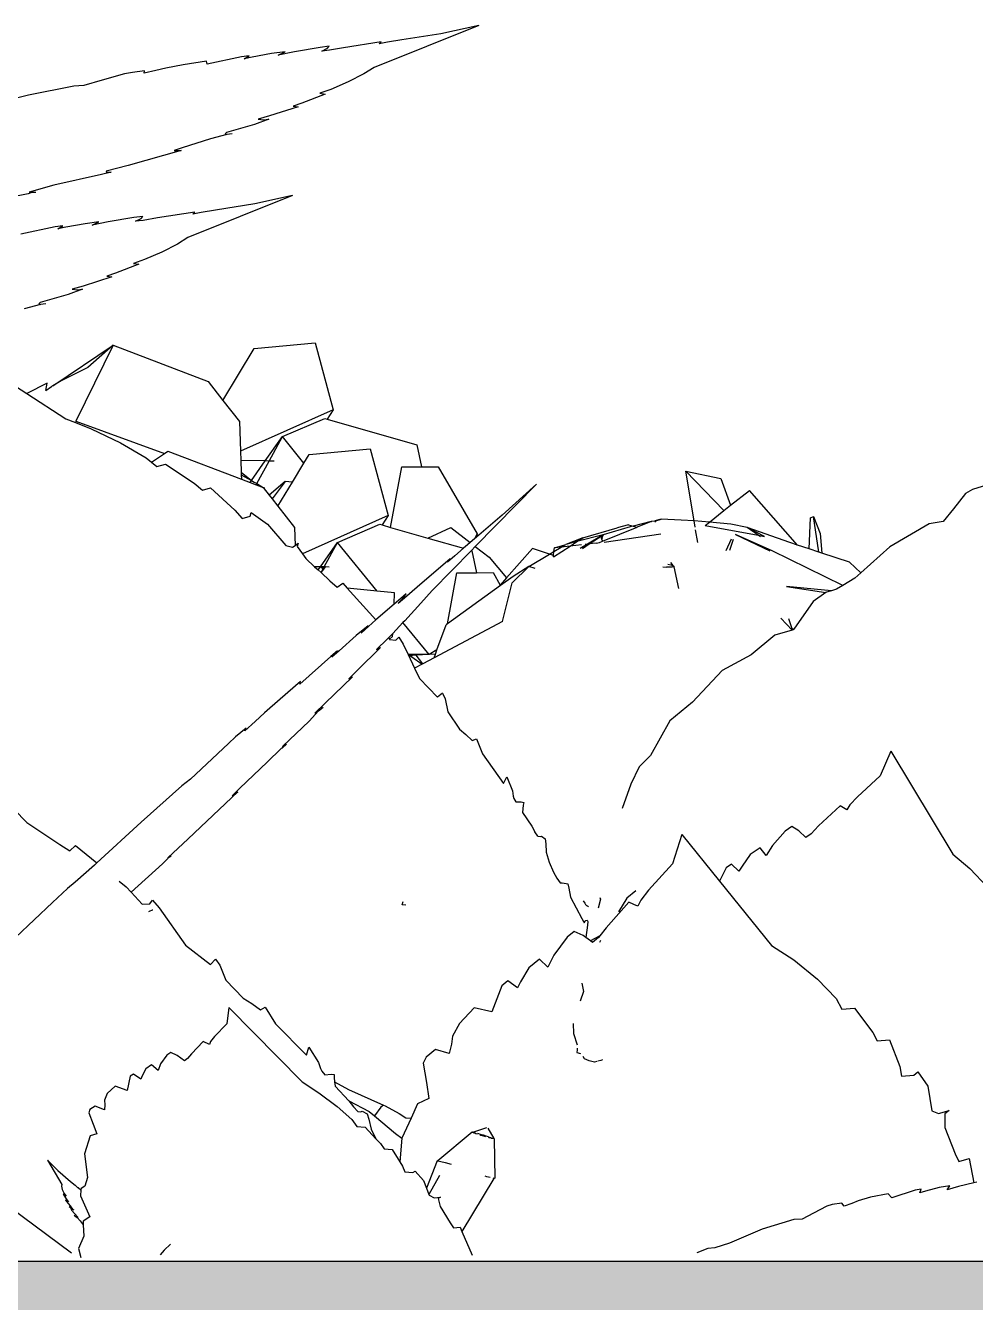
# Model space of a CAD drawing. Header units: metres. Extents: x -175 to 101, y -7 to 93.
# Drawn here: x 16.1873 to 16.247, y 1.3962 to 1.4764 of the extents above; entities that cross this region are included whole.
import ezdxf

# ---------------------------------------------------------------- set-up
doc = ezdxf.new("R2010")
doc.units = ezdxf.units.M

# ---------------------------------------------------------------- blocks, each defined once
blk = doc.blocks.new('caja1')
at = {"true_color": 0xffffff}
h = blk.add_hatch(color=7, dxfattribs=at)
h.dxf.hatch_style = 1
h.paths.add_polyline_path([(-5.701762, 1.398779), (-6.201762, 1.398779), (-6.201762, 1.348779), (-6.181762, 1.348779), (-5.721762, 1.348779), (-5.701762, 1.348779)])
h.paths.add_polyline_path([(-5.721762, 1.348779), (-6.181762, 1.348779), (-6.181762, 1.148779), (-5.721762, 1.148779)])
h.paths.add_polyline_path([(-6.12612, 1.213515), (-6.120943, 1.209542), (-6.11697, 1.204364), (-6.114472, 1.198335), (-6.11362, 1.191864), (-6.114472, 1.185394), (-6.11697, 1.179364), (-6.120943, 1.174186), (-6.12612, 1.170214), (-6.13215, 1.167716), (-6.13862, 1.166864), (-6.145091, 1.167716), (-6.15112, 1.170214), (-6.156298, 1.174186), (-6.160271, 1.179364), (-6.162768, 1.185394), (-6.16362, 1.191864), (-6.162768, 1.198335), (-6.160271, 1.204364), (-6.156298, 1.209542), (-6.15112, 1.213515), (-6.145091, 1.216012), (-6.13862, 1.216864), (-6.13215, 1.216012)], flags=16)
h.paths.add_polyline_path([(-6.127717, 1.20797), (-6.124048, 1.204631), (-6.121369, 1.200457), (-6.119861, 1.195732), (-6.119628, 1.190777), (-6.120685, 1.185931), (-6.12296, 1.181524), (-6.126299, 1.177856), (-6.130473, 1.175176), (-6.135198, 1.173669), (-6.140153, 1.173435), (-6.144999, 1.174492), (-6.149406, 1.176768), (-6.153074, 1.180106), (-6.155754, 1.18428), (-6.157261, 1.189005), (-6.157495, 1.19396), (-6.156438, 1.198806), (-6.154162, 1.203213), (-6.150824, 1.206882), (-6.14665, 1.209561), (-6.141925, 1.211069), (-6.13697, 1.211302), (-6.132124, 1.210245)], flags=0)
blk.add_line((-6.201762, 1.398779), (-5.701762, 1.398779))
blk = doc.blocks.new('plantita1')
for p, q in [((-5.827386, 1.477418), (-5.833964, 1.474781)), ((-5.827386, 1.477418), (-5.829766, 1.476898)), ((-5.829766, 1.476898), (-5.83223, 1.476514)), ((-5.839551, 1.475766), (-5.84041, 1.475657)), ((-5.838956, 1.475769), (-5.839979, 1.475567)), ((-5.839979, 1.475567), (-5.839551, 1.475766)), ((-5.837357, 1.476044), (-5.838956, 1.475769)), ((-5.836784, 1.476117), (-5.837357, 1.476044)), ((-5.837243, 1.475807), (-5.8369, 1.475994)), ((-5.836769, 1.475867), (-5.837243, 1.475807)), ((-5.8369, 1.475994), (-5.836784, 1.476117)), ((-5.835877, 1.476016), (-5.836769, 1.475867)), ((-5.833517, 1.476387), (-5.835877, 1.476016)), ((-5.833642, 1.476263), (-5.833517, 1.476387)), ((-5.833127, 1.476364), (-5.833642, 1.476263)), ((-5.83223, 1.476514), (-5.833127, 1.476364)), ((-5.845943, 1.474955), (-5.847049, 1.474742)), ((-5.844481, 1.475177), (-5.845943, 1.474955)), ((-5.844445, 1.475001), (-5.844481, 1.475177)), ((-5.842284, 1.475455), (-5.844445, 1.475001)), ((-5.841807, 1.475516), (-5.842284, 1.475455)), ((-5.842132, 1.47533), (-5.841807, 1.475516)), ((-5.841622, 1.475431), (-5.842132, 1.47533)), ((-5.84041, 1.475657), (-5.841622, 1.475431)), ((-5.849646, 1.474377), (-5.851029, 1.473987)), ((-5.849144, 1.474477), (-5.849646, 1.474377)), ((-5.848382, 1.474573), (-5.849144, 1.474477)), ((-5.847676, 1.474591), (-5.848395, 1.474428)), ((-5.848395, 1.474428), (-5.848382, 1.474573)), ((-5.847049, 1.474742), (-5.847676, 1.474591)), ((-5.834613, 1.474378), (-5.835585, 1.473879)), ((-5.833964, 1.474781), (-5.834613, 1.474378)), ((-5.852821, 1.473618), (-5.85567, 1.473045)), ((-5.852185, 1.473663), (-5.852821, 1.473618)), ((-5.851029, 1.473987), (-5.852185, 1.473663)), ((-5.836674, 1.473403), (-5.837366, 1.473164)), ((-5.835585, 1.473879), (-5.836674, 1.473403)), ((-5.85567, 1.473045), (-5.858847, 1.472262)), ((-5.8385, 1.472546), (-5.839054, 1.472359)), ((-5.837039, 1.473116), (-5.8385, 1.472546)), ((-5.837366, 1.473164), (-5.837039, 1.473116)), ((-5.840531, 1.471742), (-5.841234, 1.47154)), ((-5.838728, 1.472313), (-5.840531, 1.471742)), ((-5.839054, 1.472359), (-5.838728, 1.472313)), ((-5.841476, 1.471204), (-5.843234, 1.470708)), ((-5.840577, 1.47154), (-5.841476, 1.471204)), ((-5.841234, 1.47154), (-5.840909, 1.471497)), ((-5.840909, 1.471497), (-5.840577, 1.47154)), ((-5.844235, 1.470313), (-5.846014, 1.469746)), ((-5.843208, 1.470577), (-5.844235, 1.470313)), ((-5.843234, 1.470708), (-5.843316, 1.470617)), ((-5.843316, 1.470617), (-5.843208, 1.470577)), ((-5.842883, 1.470618), (-5.843208, 1.470577)), ((-5.846081, 1.469582), (-5.8494, 1.46863)), ((-5.846014, 1.469746), (-5.84651, 1.469579)), ((-5.84651, 1.469579), (-5.846081, 1.469582)), ((-5.8494, 1.46863), (-5.850791, 1.46828)), ((-5.851084, 1.468072), (-5.854074, 1.467405)), ((-5.850483, 1.468222), (-5.851084, 1.468072)), ((-5.850791, 1.46828), (-5.850773, 1.468209)), ((-5.850773, 1.468209), (-5.850483, 1.468222)), ((-5.855412, 1.466952), (-5.855686, 1.466848)), ((-5.854074, 1.467405), (-5.855624, 1.466949)), ((-5.855624, 1.466949), (-5.855412, 1.466952)), ((-5.855412, 1.466952), (-5.855201, 1.466956)), ((-5.855686, 1.466848), (-5.856865, 1.466629)), ((-5.839083, 1.466739), (-5.845661, 1.464102)), ((-5.841463, 1.46622), (-5.843927, 1.465836)), ((-5.839083, 1.466739), (-5.841463, 1.46622)), ((-5.849054, 1.465366), (-5.850653, 1.46509)), ((-5.848482, 1.465438), (-5.849054, 1.465366)), ((-5.84894, 1.465128), (-5.848597, 1.465315)), ((-5.848597, 1.465315), (-5.848482, 1.465438)), ((-5.847574, 1.465337), (-5.848466, 1.465188)), ((-5.845215, 1.465708), (-5.847574, 1.465337)), ((-5.84534, 1.465585), (-5.845215, 1.465708)), ((-5.844824, 1.465686), (-5.84534, 1.465585)), ((-5.843927, 1.465836), (-5.844824, 1.465686)), ((-5.853982, 1.464777), (-5.856143, 1.464322)), ((-5.853504, 1.464838), (-5.853982, 1.464777)), ((-5.853829, 1.464652), (-5.853504, 1.464838)), ((-5.853319, 1.464752), (-5.853829, 1.464652)), ((-5.852107, 1.464979), (-5.853319, 1.464752)), ((-5.851248, 1.465087), (-5.852107, 1.464979)), ((-5.850653, 1.46509), (-5.851676, 1.464889)), ((-5.851676, 1.464889), (-5.851248, 1.465087)), ((-5.848466, 1.465188), (-5.84894, 1.465128)), ((-5.84631, 1.4637), (-5.847282, 1.4632)), ((-5.845661, 1.464102), (-5.84631, 1.4637)), ((-5.847282, 1.4632), (-5.848371, 1.462725)), ((-5.848736, 1.462437), (-5.850198, 1.461867)), ((-5.848371, 1.462725), (-5.849063, 1.462486)), ((-5.849063, 1.462486), (-5.848736, 1.462437)), ((-5.850426, 1.461635), (-5.852228, 1.461064)), ((-5.850198, 1.461867), (-5.850751, 1.461681)), ((-5.850751, 1.461681), (-5.850426, 1.461635)), ((-5.853173, 1.460525), (-5.854932, 1.460029)), ((-5.852274, 1.460861), (-5.853173, 1.460525)), ((-5.852228, 1.461064), (-5.852932, 1.460862)), ((-5.852932, 1.460862), (-5.852606, 1.460819)), ((-5.852606, 1.460819), (-5.852274, 1.460861)), ((-5.854906, 1.459898), (-5.855932, 1.459634)), ((-5.854932, 1.460029), (-5.855014, 1.459938)), ((-5.855014, 1.459938), (-5.854906, 1.459898)), ((-5.85458, 1.459939), (-5.854906, 1.459898)), ((-5.861295, 1.457902), (-5.855768, 1.454321)), ((-5.854146, 1.454807), (-5.850346, 1.457345)), ((-5.850346, 1.457345), (-5.852682, 1.452572)), ((-5.850346, 1.457345), (-5.851943, 1.455943)), ((-5.850346, 1.457345), (-5.84438, 1.455076)), ((-5.841498, 1.457136), (-5.837665, 1.457494)), ((-5.837665, 1.457494), (-5.836533, 1.453304)), ((-5.843454, 1.453885), (-5.841498, 1.457136)), ((-5.851943, 1.455943), (-5.853616, 1.455107)), ((-5.8545, 1.454965), (-5.855768, 1.454321)), ((-5.854571, 1.454505), (-5.8545, 1.454965)), ((-5.853616, 1.455107), (-5.854146, 1.454807)), ((-5.84438, 1.455076), (-5.843454, 1.453885)), ((-5.855768, 1.454321), (-5.853315, 1.452733)), ((-5.854571, 1.454505), (-5.854223, 1.454764)), ((-5.854146, 1.454807), (-5.854223, 1.454764)), ((-5.843454, 1.453885), (-5.842424, 1.452559)), ((-5.836533, 1.453304), (-5.842357, 1.4507)), ((-5.836533, 1.453304), (-5.836913, 1.452717)), ((-5.853315, 1.452733), (-5.852719, 1.452495)), ((-5.852682, 1.452572), (-5.852719, 1.452495)), ((-5.852719, 1.452495), (-5.851726, 1.4521)), ((-5.852682, 1.452572), (-5.847122, 1.45056)), ((-5.842424, 1.452559), (-5.842357, 1.4507)), ((-5.839724, 1.45161), (-5.837059, 1.452759)), ((-5.837059, 1.452759), (-5.836913, 1.452717)), ((-5.836913, 1.452717), (-5.831275, 1.451101)), ((-5.851726, 1.4521), (-5.849893, 1.451218)), ((-5.849893, 1.451218), (-5.848285, 1.450285)), ((-5.840795, 1.450084), (-5.839724, 1.45161)), ((-5.84056, 1.450079), (-5.839724, 1.45161)), ((-5.838366, 1.449953), (-5.839724, 1.45161)), ((-5.831275, 1.451101), (-5.830991, 1.44972)), ((-5.848285, 1.450285), (-5.847941, 1.450009)), ((-5.847941, 1.450009), (-5.847122, 1.45056)), ((-5.847122, 1.45056), (-5.84691, 1.450702)), ((-5.84691, 1.450702), (-5.842294, 1.448947)), ((-5.842357, 1.4507), (-5.842336, 1.450113)), ((-5.840795, 1.450084), (-5.842336, 1.450113)), ((-5.842336, 1.450113), (-5.842309, 1.449371)), ((-5.841659, 1.448853), (-5.840795, 1.450084)), ((-5.841328, 1.448672), (-5.84056, 1.450079)), ((-5.84056, 1.450079), (-5.840795, 1.450084)), ((-5.840246, 1.450073), (-5.84056, 1.450079)), ((-5.838366, 1.449953), (-5.838044, 1.450487)), ((-5.838044, 1.450487), (-5.83421, 1.450845)), ((-5.83421, 1.450845), (-5.833079, 1.446655)), ((-5.847941, 1.450009), (-5.8476, 1.449735)), ((-5.8476, 1.449735), (-5.847066, 1.44989)), ((-5.847066, 1.44989), (-5.845272, 1.448683)), ((-5.842309, 1.449371), (-5.841659, 1.448853)), ((-5.842309, 1.449371), (-5.842303, 1.44921)), ((-5.839086, 1.448755), (-5.838366, 1.449953)), ((-5.832926, 1.445915), (-5.832219, 1.449714)), ((-5.832219, 1.449714), (-5.830991, 1.44972)), ((-5.830991, 1.44972), (-5.829949, 1.449724)), ((-5.829949, 1.449724), (-5.827487, 1.445514)), ((-5.814386, 1.449442), (-5.811997, 1.446972)), ((-5.814386, 1.449442), (-5.812198, 1.448975)), ((-5.81387, 1.446316), (-5.814386, 1.449442)), ((-5.845272, 1.448683), (-5.844747, 1.448245)), ((-5.842303, 1.44921), (-5.842294, 1.448947)), ((-5.842303, 1.44921), (-5.841659, 1.448853)), ((-5.842294, 1.448947), (-5.84174, 1.448737)), ((-5.84174, 1.448737), (-5.841659, 1.448853)), ((-5.84174, 1.448737), (-5.84137, 1.448596)), ((-5.841659, 1.448853), (-5.841488, 1.448758)), ((-5.841488, 1.448758), (-5.841328, 1.448672)), ((-5.84137, 1.448596), (-5.841328, 1.448672)), ((-5.84137, 1.448596), (-5.840925, 1.448427)), ((-5.841328, 1.448672), (-5.840925, 1.448427)), ((-5.839551, 1.448803), (-5.840545, 1.447938)), ((-5.839551, 1.448803), (-5.840367, 1.447708)), ((-5.84, 1.447236), (-5.839086, 1.448755)), ((-5.839086, 1.448755), (-5.839551, 1.448803)), ((-5.823771, 1.448621), (-5.827609, 1.444711)), ((-5.823771, 1.448621), (-5.825931, 1.446675)), ((-5.812198, 1.448975), (-5.81158, 1.447299)), ((-5.795506, 1.448561), (-5.796387, 1.448303)), ((-5.844747, 1.448245), (-5.84423, 1.448401)), ((-5.84423, 1.448401), (-5.842717, 1.446998)), ((-5.840925, 1.448427), (-5.840545, 1.447938)), ((-5.840925, 1.448427), (-5.840815, 1.448397)), ((-5.840545, 1.447938), (-5.840367, 1.447708)), ((-5.840367, 1.447708), (-5.84, 1.447236)), ((-5.81158, 1.447299), (-5.810393, 1.448231)), ((-5.807376, 1.4448), (-5.810393, 1.448231)), ((-5.796827, 1.44805), (-5.797588, 1.44708)), ((-5.796387, 1.448303), (-5.796827, 1.44805)), ((-5.842717, 1.446998), (-5.842238, 1.446465)), ((-5.84, 1.447236), (-5.83897, 1.44591)), ((-5.812906, 1.446246), (-5.811997, 1.446972)), ((-5.811997, 1.446972), (-5.81158, 1.447299)), ((-5.797588, 1.44708), (-5.798234, 1.446275)), ((-5.842238, 1.446465), (-5.841737, 1.446623)), ((-5.841737, 1.446623), (-5.84168, 1.44684)), ((-5.84168, 1.44684), (-5.840655, 1.446108)), ((-5.840655, 1.446108), (-5.839505, 1.44478)), ((-5.833079, 1.446655), (-5.838461, 1.444249)), ((-5.83627, 1.444961), (-5.833605, 1.44611)), ((-5.833605, 1.44611), (-5.833459, 1.446068)), ((-5.833079, 1.446655), (-5.833459, 1.446068)), ((-5.833459, 1.446068), (-5.832926, 1.445915)), ((-5.825931, 1.446675), (-5.827544, 1.445295)), ((-5.818, 1.44607), (-5.818696, 1.445882)), ((-5.818, 1.44607), (-5.817694, 1.445991)), ((-5.816576, 1.446286), (-5.817694, 1.445991)), ((-5.816576, 1.446286), (-5.81744, 1.445926)), ((-5.816576, 1.446286), (-5.816543, 1.446285)), ((-5.816516, 1.446292), (-5.816543, 1.446285)), ((-5.816338, 1.446308), (-5.816516, 1.446292)), ((-5.81594, 1.446436), (-5.816338, 1.446308)), ((-5.816338, 1.446308), (-5.81594, 1.446436)), ((-5.816338, 1.446308), (-5.816301, 1.446243)), ((-5.81594, 1.446436), (-5.816335, 1.446328)), ((-5.814688, 1.446375), (-5.81594, 1.446436)), ((-5.81387, 1.446316), (-5.814688, 1.446375)), ((-5.812906, 1.446246), (-5.81387, 1.446316)), ((-5.813805, 1.445923), (-5.81387, 1.446316)), ((-5.813183, 1.446041), (-5.812906, 1.446246)), ((-5.811565, 1.446124), (-5.812906, 1.446246)), ((-5.810546, 1.445898), (-5.811565, 1.446124)), ((-5.806653, 1.444561), (-5.806562, 1.446512)), ((-5.806562, 1.446512), (-5.80638, 1.446594)), ((-5.806035, 1.444357), (-5.80638, 1.446594)), ((-5.80638, 1.446594), (-5.805952, 1.445539)), ((-5.799108, 1.446143), (-5.801581, 1.444688)), ((-5.798234, 1.446275), (-5.799108, 1.446143)), ((-5.83897, 1.44591), (-5.838929, 1.444784)), ((-5.832926, 1.445915), (-5.830597, 1.445247)), ((-5.830597, 1.445247), (-5.829149, 1.445913)), ((-5.829149, 1.445913), (-5.827932, 1.444963)), ((-5.827487, 1.445514), (-5.827656, 1.445199)), ((-5.827544, 1.445295), (-5.827656, 1.445199)), ((-5.827487, 1.445514), (-5.827544, 1.445295)), ((-5.820861, 1.445267), (-5.821931, 1.444848)), ((-5.819581, 1.445451), (-5.821241, 1.445018)), ((-5.821241, 1.445018), (-5.820861, 1.445267)), ((-5.820861, 1.445267), (-5.818696, 1.445882)), ((-5.819581, 1.445451), (-5.820571, 1.444863)), ((-5.820456, 1.444876), (-5.819581, 1.445451)), ((-5.819581, 1.445451), (-5.819711, 1.445238)), ((-5.819614, 1.445045), (-5.81744, 1.445926)), ((-5.817882, 1.445942), (-5.819581, 1.445451)), ((-5.819519, 1.444997), (-5.815959, 1.445514)), ((-5.817694, 1.445991), (-5.817882, 1.445942)), ((-5.817694, 1.445991), (-5.81744, 1.445926)), ((-5.813646, 1.444957), (-5.81378, 1.445768)), ((-5.813183, 1.446041), (-5.809842, 1.445418)), ((-5.811264, 1.445464), (-5.809116, 1.444439)), ((-5.808967, 1.444438), (-5.811264, 1.445464)), ((-5.80787, 1.444964), (-5.810546, 1.445898)), ((-5.809443, 1.445343), (-5.810546, 1.445898)), ((-5.809842, 1.445418), (-5.810546, 1.445898)), ((-5.809702, 1.445322), (-5.809842, 1.445418)), ((-5.809842, 1.445418), (-5.809443, 1.445343)), ((-5.805952, 1.445539), (-5.805843, 1.444293)), ((-5.839505, 1.44478), (-5.839089, 1.444673)), ((-5.839089, 1.444673), (-5.838929, 1.444784)), ((-5.838929, 1.444784), (-5.83873, 1.444921)), ((-5.83873, 1.444921), (-5.838786, 1.444709)), ((-5.838786, 1.444709), (-5.838461, 1.444249)), ((-5.837323, 1.443434), (-5.83627, 1.444961)), ((-5.837105, 1.44343), (-5.83627, 1.444961)), ((-5.833771, 1.441913), (-5.83627, 1.444961)), ((-5.830597, 1.445247), (-5.82835, 1.444603)), ((-5.827855, 1.444461), (-5.83031, 1.441959)), ((-5.82835, 1.444603), (-5.828887, 1.444139)), ((-5.828095, 1.444823), (-5.82835, 1.444603)), ((-5.827932, 1.444963), (-5.828095, 1.444823)), ((-5.827656, 1.445199), (-5.827932, 1.444963)), ((-5.827609, 1.444711), (-5.827855, 1.444461)), ((-5.827855, 1.444461), (-5.82782, 1.444452)), ((-5.827609, 1.444711), (-5.826748, 1.444039)), ((-5.824025, 1.444589), (-5.825646, 1.442744)), ((-5.822952, 1.444233), (-5.824025, 1.444589)), ((-5.822705, 1.444057), (-5.821663, 1.444741)), ((-5.82267, 1.444403), (-5.822212, 1.44468)), ((-5.82267, 1.444403), (-5.822647, 1.444631)), ((-5.822647, 1.444631), (-5.821994, 1.44481)), ((-5.822212, 1.44468), (-5.822647, 1.444631)), ((-5.822212, 1.44468), (-5.821994, 1.44481)), ((-5.821663, 1.444741), (-5.822212, 1.44468)), ((-5.821994, 1.44481), (-5.821931, 1.444848)), ((-5.821241, 1.445018), (-5.821931, 1.444848)), ((-5.821663, 1.444741), (-5.821241, 1.445018)), ((-5.820937, 1.444822), (-5.821663, 1.444741)), ((-5.820571, 1.444863), (-5.821015, 1.444599)), ((-5.82088, 1.444596), (-5.820456, 1.444876)), ((-5.820571, 1.444863), (-5.820705, 1.444848)), ((-5.820456, 1.444876), (-5.820571, 1.444863)), ((-5.820024, 1.444924), (-5.820456, 1.444876)), ((-5.820024, 1.444924), (-5.819805, 1.444956)), ((-5.819805, 1.444956), (-5.819614, 1.445045)), ((-5.819711, 1.445238), (-5.819599, 1.445255)), ((-5.819711, 1.445238), (-5.819614, 1.445045)), ((-5.811856, 1.444456), (-5.811526, 1.445186)), ((-5.811427, 1.44516), (-5.811659, 1.444454)), ((-5.807376, 1.4448), (-5.80787, 1.444964)), ((-5.806653, 1.444561), (-5.807376, 1.4448)), ((-5.806035, 1.444357), (-5.806653, 1.444561)), ((-5.801581, 1.444688), (-5.803406, 1.443055)), ((-5.838461, 1.444249), (-5.838251, 1.443951)), ((-5.838251, 1.443951), (-5.837696, 1.443441)), ((-5.829191, 1.443935), (-5.831265, 1.442159)), ((-5.828887, 1.444139), (-5.82935, 1.44373)), ((-5.82935, 1.44373), (-5.829191, 1.443935)), ((-5.82782, 1.444452), (-5.827537, 1.443071)), ((-5.826748, 1.444039), (-5.825646, 1.442744)), ((-5.824245, 1.443454), (-5.822952, 1.444233)), ((-5.822952, 1.444233), (-5.82267, 1.444403)), ((-5.822696, 1.444148), (-5.822952, 1.444233)), ((-5.822705, 1.444057), (-5.822696, 1.444148)), ((-5.822696, 1.444148), (-5.82267, 1.444403)), ((-5.815358, 1.443709), (-5.815197, 1.443516)), ((-5.804531, 1.442271), (-5.808967, 1.444438)), ((-5.805843, 1.444293), (-5.806035, 1.444357)), ((-5.80412, 1.443723), (-5.805843, 1.444293)), ((-5.803406, 1.443055), (-5.80412, 1.443723)), ((-5.837323, 1.443434), (-5.837696, 1.443441)), ((-5.837696, 1.443441), (-5.837477, 1.443241)), ((-5.837477, 1.443241), (-5.837323, 1.443434)), ((-5.837477, 1.443241), (-5.837298, 1.443077)), ((-5.837323, 1.443434), (-5.837162, 1.443327)), ((-5.837105, 1.44343), (-5.837323, 1.443434)), ((-5.837298, 1.443077), (-5.837162, 1.443327)), ((-5.837298, 1.443077), (-5.837122, 1.4433)), ((-5.837298, 1.443077), (-5.836739, 1.442565)), ((-5.837162, 1.443327), (-5.837105, 1.44343)), ((-5.837162, 1.443327), (-5.837122, 1.4433)), ((-5.837122, 1.4433), (-5.837016, 1.443429)), ((-5.837016, 1.443429), (-5.837105, 1.44343)), ((-5.836791, 1.443424), (-5.837016, 1.443429)), ((-5.829361, 1.439858), (-5.828765, 1.443065)), ((-5.828765, 1.443065), (-5.827537, 1.443071)), ((-5.827537, 1.443071), (-5.826495, 1.443075)), ((-5.826495, 1.443075), (-5.82604, 1.442296)), ((-5.824245, 1.443454), (-5.825302, 1.442428)), ((-5.824245, 1.443454), (-5.825233, 1.442827)), ((-5.823858, 1.443334), (-5.824245, 1.443454)), ((-5.815832, 1.44344), (-5.815604, 1.443424)), ((-5.815395, 1.443418), (-5.815604, 1.443424)), ((-5.815512, 1.44361), (-5.815324, 1.443561)), ((-5.815241, 1.443426), (-5.815395, 1.443418)), ((-5.815324, 1.443561), (-5.815197, 1.443516)), ((-5.815154, 1.443445), (-5.815241, 1.443426)), ((-5.815197, 1.443516), (-5.815139, 1.443476)), ((-5.815139, 1.443476), (-5.815154, 1.443445)), ((-5.815154, 1.443445), (-5.814855, 1.442082)), ((-5.803406, 1.443055), (-5.803773, 1.442726)), ((-5.836739, 1.442565), (-5.836273, 1.442172)), ((-5.836273, 1.442172), (-5.835926, 1.442419)), ((-5.835926, 1.442419), (-5.835646, 1.442108)), ((-5.835646, 1.442108), (-5.833849, 1.440102)), ((-5.833771, 1.441913), (-5.835646, 1.442108)), ((-5.831265, 1.442159), (-5.832053, 1.441478)), ((-5.826019, 1.442262), (-5.829361, 1.439858)), ((-5.825646, 1.442744), (-5.82604, 1.442296)), ((-5.82604, 1.442296), (-5.826019, 1.442262)), ((-5.825233, 1.442827), (-5.826019, 1.442262)), ((-5.825895, 1.440003), (-5.825302, 1.442428)), ((-5.808069, 1.442197), (-5.80559, 1.441831)), ((-5.805248, 1.44194), (-5.808069, 1.442197)), ((-5.804531, 1.442271), (-5.804927, 1.442034)), ((-5.803773, 1.442726), (-5.804531, 1.442271)), ((-5.832682, 1.4418), (-5.833771, 1.441913)), ((-5.832714, 1.441087), (-5.832682, 1.4418)), ((-5.832441, 1.441324), (-5.832714, 1.441087)), ((-5.832462, 1.441137), (-5.832098, 1.441537)), ((-5.832053, 1.441478), (-5.832462, 1.441137)), ((-5.831947, 1.441736), (-5.832441, 1.441324)), ((-5.832098, 1.441537), (-5.831947, 1.441736)), ((-5.83031, 1.441959), (-5.831023, 1.44115)), ((-5.80559, 1.441831), (-5.806393, 1.441252)), ((-5.805568, 1.441847), (-5.80559, 1.441831)), ((-5.805248, 1.44194), (-5.805568, 1.441847)), ((-5.804927, 1.442034), (-5.805248, 1.44194)), ((-5.832714, 1.441087), (-5.833849, 1.440102)), ((-5.831023, 1.44115), (-5.832042, 1.440048)), ((-5.806393, 1.441252), (-5.807618, 1.43953)), ((-5.834338, 1.439743), (-5.83508, 1.439125)), ((-5.833849, 1.440102), (-5.834777, 1.439281)), ((-5.834777, 1.439281), (-5.834338, 1.439743)), ((-5.83215, 1.439935), (-5.832798, 1.439262)), ((-5.832042, 1.440048), (-5.83215, 1.439935)), ((-5.830516, 1.437942), (-5.83215, 1.439935)), ((-5.825895, 1.440003), (-5.830192, 1.437732)), ((-5.830015, 1.438218), (-5.829437, 1.439803)), ((-5.829361, 1.439858), (-5.829437, 1.439803)), ((-5.80843, 1.440206), (-5.807719, 1.439471)), ((-5.807954, 1.440186), (-5.807726, 1.439569)), ((-5.83508, 1.439125), (-5.836163, 1.438174)), ((-5.833143, 1.438903), (-5.833812, 1.438244)), ((-5.833061, 1.438989), (-5.833143, 1.438903)), ((-5.832798, 1.439262), (-5.833061, 1.438989)), ((-5.833061, 1.438989), (-5.833003, 1.438902)), ((-5.833003, 1.438902), (-5.832807, 1.439064)), ((-5.833003, 1.438902), (-5.832989, 1.43888)), ((-5.832989, 1.43888), (-5.832595, 1.438844)), ((-5.832807, 1.439064), (-5.832798, 1.439262)), ((-5.832595, 1.438844), (-5.832416, 1.439018)), ((-5.832416, 1.439018), (-5.83213, 1.438577)), ((-5.808804, 1.439154), (-5.810289, 1.437922)), ((-5.807719, 1.439471), (-5.808804, 1.439154)), ((-5.807726, 1.439569), (-5.807618, 1.43953)), ((-5.807726, 1.439569), (-5.807693, 1.439479)), ((-5.807693, 1.439479), (-5.807719, 1.439471)), ((-5.807645, 1.439493), (-5.807693, 1.439479)), ((-5.807618, 1.43953), (-5.807645, 1.439493)), ((-5.836271, 1.438157), (-5.836684, 1.437813)), ((-5.836163, 1.438174), (-5.83662, 1.437769)), ((-5.83662, 1.437769), (-5.836271, 1.438157)), ((-5.833572, 1.438383), (-5.835018, 1.43692)), ((-5.833812, 1.438244), (-5.833572, 1.438383)), ((-5.83213, 1.438577), (-5.831827, 1.437941)), ((-5.830015, 1.438218), (-5.830516, 1.437942)), ((-5.830109, 1.437961), (-5.830015, 1.438218)), ((-5.836684, 1.437813), (-5.838637, 1.436064)), ((-5.831827, 1.437941), (-5.83172, 1.437869)), ((-5.831565, 1.437939), (-5.831827, 1.437941)), ((-5.831827, 1.437941), (-5.831417, 1.437084)), ((-5.831574, 1.437877), (-5.83172, 1.437869)), ((-5.83172, 1.437869), (-5.831589, 1.437779)), ((-5.831589, 1.437779), (-5.831574, 1.437877)), ((-5.831589, 1.437779), (-5.83094, 1.437337)), ((-5.831574, 1.437877), (-5.831565, 1.437939)), ((-5.83133, 1.437891), (-5.831574, 1.437877)), ((-5.831368, 1.437939), (-5.831565, 1.437939)), ((-5.83094, 1.437337), (-5.831417, 1.437084)), ((-5.830516, 1.437942), (-5.831368, 1.437939)), ((-5.83133, 1.437891), (-5.831368, 1.437939)), ((-5.830516, 1.437942), (-5.83133, 1.437891)), ((-5.830909, 1.437353), (-5.83133, 1.437891)), ((-5.830909, 1.437353), (-5.83094, 1.437337)), ((-5.830192, 1.437732), (-5.830909, 1.437353)), ((-5.830109, 1.437961), (-5.830516, 1.437942)), ((-5.830192, 1.437732), (-5.830109, 1.437961)), ((-5.810289, 1.437922), (-5.812113, 1.436938)), ((-5.835311, 1.436538), (-5.837032, 1.434874)), ((-5.835018, 1.43692), (-5.835552, 1.436397)), ((-5.835552, 1.436397), (-5.835311, 1.436538)), ((-5.831417, 1.437084), (-5.831107, 1.436435)), ((-5.812113, 1.436938), (-5.813979, 1.434949)), ((-5.838582, 1.436231), (-5.839863, 1.435139)), ((-5.838637, 1.436064), (-5.838582, 1.436231)), ((-5.831107, 1.436435), (-5.829993, 1.435252)), ((-5.839863, 1.435139), (-5.840854, 1.434265)), ((-5.837032, 1.434874), (-5.837693, 1.434247)), ((-5.829672, 1.435498), (-5.829993, 1.435252)), ((-5.829672, 1.435498), (-5.829508, 1.43515)), ((-5.829508, 1.43515), (-5.829339, 1.434335)), ((-5.813979, 1.434949), (-5.815398, 1.433771)), ((-5.840854, 1.434265), (-5.84143, 1.433737)), ((-5.837451, 1.434392), (-5.838046, 1.433747)), ((-5.837693, 1.434247), (-5.837451, 1.434392)), ((-5.837451, 1.434392), (-5.837165, 1.434631)), ((-5.829339, 1.434335), (-5.828612, 1.433257)), ((-5.842006, 1.433305), (-5.842664, 1.432756)), ((-5.84143, 1.433737), (-5.842085, 1.433142)), ((-5.842085, 1.433142), (-5.842006, 1.433305)), ((-5.838046, 1.433747), (-5.839696, 1.432189)), ((-5.828612, 1.433257), (-5.828201, 1.432919)), ((-5.815398, 1.433771), (-5.81661, 1.431603)), ((-5.842664, 1.432756), (-5.843115, 1.432356)), ((-5.828201, 1.432919), (-5.827806, 1.432534)), ((-5.827806, 1.432534), (-5.827533, 1.432635)), ((-5.827533, 1.432635), (-5.827164, 1.431698)), ((-5.843115, 1.432356), (-5.845496, 1.430109)), ((-5.839805, 1.432043), (-5.840688, 1.431182)), ((-5.839737, 1.432064), (-5.839805, 1.432043)), ((-5.839456, 1.432298), (-5.839737, 1.432064)), ((-5.839696, 1.432189), (-5.839737, 1.432064)), ((-5.827164, 1.431698), (-5.825836, 1.429839)), ((-5.801526, 1.431875), (-5.802191, 1.430326)), ((-5.801526, 1.431875), (-5.797617, 1.425395)), ((-5.840688, 1.431182), (-5.842387, 1.429536)), ((-5.81732, 1.430873), (-5.817844, 1.429791)), ((-5.81661, 1.431603), (-5.81732, 1.430873)), ((-5.845496, 1.430109), (-5.846029, 1.429688)), ((-5.825836, 1.429839), (-5.825635, 1.430246)), ((-5.825635, 1.430246), (-5.825282, 1.429375)), ((-5.802191, 1.430326), (-5.803614, 1.429002)), ((-5.846029, 1.429688), (-5.848591, 1.427411)), ((-5.842518, 1.429322), (-5.845639, 1.426365)), ((-5.842387, 1.429536), (-5.842866, 1.429068)), ((-5.842866, 1.429068), (-5.842518, 1.429322)), ((-5.825282, 1.429375), (-5.825234, 1.429051)), ((-5.817844, 1.429791), (-5.818396, 1.42826)), ((-5.825234, 1.429051), (-5.825187, 1.428895)), ((-5.825187, 1.428895), (-5.825066, 1.42869)), ((-5.825066, 1.42869), (-5.82472, 1.428687)), ((-5.82472, 1.428687), (-5.824561, 1.428642)), ((-5.824602, 1.428485), (-5.824638, 1.428018)), ((-5.824561, 1.428642), (-5.824602, 1.428485)), ((-5.804709, 1.428445), (-5.806057, 1.427172)), ((-5.804284, 1.428188), (-5.804709, 1.428445)), ((-5.804085, 1.428503), (-5.804284, 1.428188)), ((-5.803614, 1.429002), (-5.804085, 1.428503)), ((-5.856555, 1.428195), (-5.855767, 1.427389)), ((-5.824638, 1.428018), (-5.824063, 1.427158)), ((-5.855767, 1.427389), (-5.8537, 1.425999)), ((-5.848591, 1.427411), (-5.851371, 1.424852)), ((-5.824063, 1.427158), (-5.823866, 1.426811)), ((-5.808153, 1.426851), (-5.808953, 1.425945)), ((-5.807742, 1.427128), (-5.808153, 1.426851)), ((-5.807306, 1.426874), (-5.807742, 1.427128)), ((-5.806865, 1.426446), (-5.807306, 1.426874)), ((-5.806057, 1.427172), (-5.806525, 1.426675)), ((-5.845639, 1.426365), (-5.846924, 1.425178)), ((-5.823691, 1.42654), (-5.823866, 1.426811)), ((-5.823691, 1.42654), (-5.823539, 1.426503)), ((-5.823539, 1.426503), (-5.823452, 1.426526)), ((-5.823452, 1.426526), (-5.823217, 1.426356)), ((-5.823217, 1.426356), (-5.823176, 1.426055)), ((-5.823176, 1.426055), (-5.823153, 1.425532)), ((-5.814652, 1.426636), (-5.815222, 1.424797)), ((-5.814652, 1.426636), (-5.812276, 1.423696)), ((-5.806525, 1.426675), (-5.806865, 1.426446)), ((-5.8537, 1.425999), (-5.853071, 1.425611)), ((-5.853071, 1.425611), (-5.852719, 1.425953)), ((-5.852719, 1.425953), (-5.851371, 1.424852)), ((-5.846924, 1.425178), (-5.846704, 1.425295)), ((-5.823153, 1.425532), (-5.822967, 1.424893)), ((-5.810341, 1.425374), (-5.810864, 1.424655)), ((-5.809726, 1.42579), (-5.810341, 1.425374)), ((-5.809342, 1.425318), (-5.809726, 1.42579)), ((-5.808953, 1.425945), (-5.809342, 1.425318)), ((-5.797617, 1.425395), (-5.796551, 1.424495)), ((-5.851517, 1.424717), (-5.852725, 1.423642)), ((-5.851371, 1.424852), (-5.851517, 1.424717)), ((-5.847258, 1.424784), (-5.849219, 1.42301)), ((-5.846943, 1.425112), (-5.847258, 1.424784)), ((-5.846924, 1.425178), (-5.846943, 1.425112)), ((-5.822967, 1.424893), (-5.822704, 1.424272)), ((-5.815222, 1.424797), (-5.816731, 1.423133)), ((-5.811859, 1.424534), (-5.812276, 1.423696)), ((-5.811517, 1.424765), (-5.811859, 1.424534)), ((-5.811057, 1.424343), (-5.811517, 1.424765)), ((-5.810864, 1.424655), (-5.811057, 1.424343)), ((-5.796551, 1.424495), (-5.795448, 1.423337)), ((-5.852725, 1.423642), (-5.853205, 1.423243)), ((-5.849976, 1.423711), (-5.84954, 1.423354)), ((-5.822704, 1.424272), (-5.822497, 1.4239)), ((-5.822497, 1.4239), (-5.822383, 1.423757)), ((-5.822383, 1.423757), (-5.822274, 1.423598)), ((-5.812276, 1.423696), (-5.809021, 1.419671)), ((-5.853205, 1.423243), (-5.854166, 1.422373)), ((-5.84954, 1.423354), (-5.849219, 1.42301)), ((-5.849219, 1.42301), (-5.848522, 1.422261)), ((-5.822274, 1.423598), (-5.82216, 1.423605)), ((-5.82216, 1.423605), (-5.821914, 1.423553)), ((-5.821914, 1.423553), (-5.821806, 1.423545)), ((-5.821806, 1.423545), (-5.82173, 1.423275)), ((-5.82173, 1.423275), (-5.821626, 1.422695)), ((-5.817525, 1.423103), (-5.818086, 1.422632)), ((-5.816731, 1.423133), (-5.817222, 1.422512)), ((-5.854166, 1.422373), (-5.856459, 1.420192)), ((-5.848522, 1.422261), (-5.848055, 1.422279)), ((-5.848055, 1.422279), (-5.847883, 1.42251)), ((-5.847883, 1.42251), (-5.847454, 1.422038)), ((-5.847454, 1.422038), (-5.845796, 1.419688)), ((-5.832209, 1.422227), (-5.832141, 1.422427)), ((-5.83197, 1.422192), (-5.832209, 1.422227)), ((-5.821626, 1.422695), (-5.820912, 1.421356)), ((-5.82083, 1.42248), (-5.820732, 1.422333)), ((-5.820732, 1.422333), (-5.820682, 1.422242)), ((-5.820637, 1.42217), (-5.820682, 1.422242)), ((-5.820637, 1.42217), (-5.820589, 1.422157)), ((-5.820589, 1.422157), (-5.82056, 1.422161)), ((-5.82056, 1.422161), (-5.820508, 1.422125)), ((-5.819758, 1.422576), (-5.819888, 1.422015)), ((-5.819782, 1.422677), (-5.819758, 1.422576)), ((-5.81796, 1.422378), (-5.819388, 1.42078)), ((-5.818086, 1.422632), (-5.818615, 1.421788)), ((-5.817666, 1.422245), (-5.81796, 1.422378)), ((-5.817413, 1.422131), (-5.817666, 1.422245)), ((-5.817222, 1.422512), (-5.817413, 1.422131)), ((-5.848105, 1.421798), (-5.848026, 1.421835)), ((-5.848026, 1.421835), (-5.847925, 1.421878)), ((-5.847925, 1.421878), (-5.847884, 1.421897)), ((-5.847884, 1.421897), (-5.847849, 1.421911)), ((-5.820912, 1.421356), (-5.82082, 1.421178)), ((-5.820713, 1.421191), (-5.820667, 1.421236)), ((-5.820667, 1.421236), (-5.820591, 1.421266)), ((-5.820591, 1.421266), (-5.820548, 1.42117)), ((-5.821399, 1.420548), (-5.82185, 1.420187)), ((-5.82084, 1.420305), (-5.821399, 1.420548)), ((-5.82082, 1.421178), (-5.820776, 1.421082)), ((-5.820776, 1.421082), (-5.820713, 1.421191)), ((-5.820575, 1.420934), (-5.820669, 1.420177)), ((-5.820548, 1.42117), (-5.820575, 1.420934)), ((-5.819388, 1.42078), (-5.819796, 1.420264)), ((-5.845796, 1.419688), (-5.844238, 1.418474)), ((-5.82185, 1.420187), (-5.822676, 1.419067)), ((-5.820669, 1.420177), (-5.82084, 1.420305)), ((-5.820382, 1.419964), (-5.820669, 1.420177)), ((-5.819796, 1.420264), (-5.820382, 1.419964)), ((-5.820249, 1.419864), (-5.820382, 1.419964)), ((-5.819876, 1.420163), (-5.820249, 1.419864)), ((-5.819796, 1.420264), (-5.819876, 1.420163)), ((-5.819757, 1.419985), (-5.819812, 1.419859)), ((-5.809021, 1.419671), (-5.807612, 1.418761)), ((-5.843917, 1.418811), (-5.844238, 1.418474)), ((-5.843917, 1.418811), (-5.84365, 1.418429)), ((-5.822676, 1.419067), (-5.823049, 1.41831)), ((-5.84365, 1.418429), (-5.843276, 1.417501)), ((-5.824254, 1.418265), (-5.824775, 1.417388)), ((-5.823578, 1.418806), (-5.824254, 1.418265)), ((-5.823049, 1.41831), (-5.823578, 1.418806)), ((-5.807612, 1.418761), (-5.806122, 1.417559)), ((-5.843276, 1.417501), (-5.842194, 1.416351)), ((-5.825573, 1.417442), (-5.825949, 1.417142)), ((-5.82496, 1.417011), (-5.825573, 1.417442)), ((-5.824775, 1.417388), (-5.82496, 1.417011)), ((-5.820912, 1.4173), (-5.820826, 1.416781)), ((-5.806122, 1.417559), (-5.804955, 1.416344)), ((-5.825949, 1.417142), (-5.826567, 1.415498)), ((-5.820826, 1.416781), (-5.821018, 1.416172)), ((-5.843079, 1.415768), (-5.843215, 1.41476)), ((-5.843079, 1.415768), (-5.838472, 1.411109)), ((-5.842194, 1.416351), (-5.841641, 1.416019)), ((-5.841641, 1.416019), (-5.841096, 1.415629)), ((-5.841096, 1.415629), (-5.840798, 1.415788)), ((-5.840798, 1.415788), (-5.840164, 1.414748)), ((-5.827678, 1.415759), (-5.828612, 1.414781)), ((-5.826567, 1.415498), (-5.827678, 1.415759)), ((-5.804955, 1.416344), (-5.804593, 1.415672)), ((-5.804593, 1.415672), (-5.803795, 1.415737)), ((-5.803795, 1.415737), (-5.80264, 1.414214)), ((-5.843215, 1.41476), (-5.843991, 1.413955)), ((-5.840164, 1.414748), (-5.838212, 1.412776)), ((-5.828612, 1.414781), (-5.82905, 1.413971)), ((-5.821457, 1.414763), (-5.821453, 1.414138)), ((-5.821453, 1.414138), (-5.82122, 1.413429)), ((-5.80264, 1.414214), (-5.802377, 1.413683)), ((-5.844701, 1.413648), (-5.845432, 1.412873)), ((-5.844309, 1.413446), (-5.844701, 1.413648)), ((-5.844233, 1.413646), (-5.844309, 1.413446)), ((-5.843991, 1.413955), (-5.844233, 1.413646)), ((-5.838212, 1.412776), (-5.838065, 1.413284)), ((-5.838065, 1.413284), (-5.837464, 1.412319)), ((-5.829111, 1.413464), (-5.829247, 1.412898)), ((-5.82905, 1.413971), (-5.829111, 1.413464)), ((-5.821215, 1.413225), (-5.821212, 1.413121)), ((-5.802377, 1.413683), (-5.8016, 1.413752)), ((-5.8016, 1.413752), (-5.800964, 1.41208)), ((-5.846974, 1.412793), (-5.847371, 1.412231)), ((-5.846724, 1.412954), (-5.846974, 1.412793)), ((-5.846325, 1.412753), (-5.846724, 1.412954)), ((-5.845879, 1.412433), (-5.846325, 1.412753)), ((-5.845673, 1.412566), (-5.845879, 1.412433)), ((-5.845432, 1.412873), (-5.845673, 1.412566)), ((-5.830699, 1.412652), (-5.830878, 1.41228)), ((-5.830099, 1.413132), (-5.830699, 1.412652)), ((-5.829247, 1.412898), (-5.830099, 1.413132)), ((-5.821212, 1.413121), (-5.821232, 1.41296)), ((-5.821232, 1.41296), (-5.821009, 1.412881)), ((-5.820746, 1.41256), (-5.820829, 1.412702)), ((-5.820459, 1.412421), (-5.820746, 1.41256)), ((-5.820126, 1.41234), (-5.820459, 1.412421)), ((-5.819736, 1.412458), (-5.819921, 1.412401)), ((-5.819628, 1.4125), (-5.819736, 1.412458)), ((-5.849065, 1.411598), (-5.849273, 1.411463)), ((-5.848606, 1.411281), (-5.849065, 1.411598)), ((-5.848305, 1.411934), (-5.848534, 1.41148)), ((-5.847931, 1.412176), (-5.848305, 1.411934)), ((-5.847518, 1.41183), (-5.847931, 1.412176)), ((-5.847371, 1.412231), (-5.847518, 1.41183)), ((-5.837464, 1.412319), (-5.837338, 1.411947)), ((-5.837338, 1.411947), (-5.837249, 1.411772)), ((-5.837249, 1.411772), (-5.837063, 1.41155)), ((-5.837063, 1.41155), (-5.836659, 1.4116)), ((-5.836659, 1.4116), (-5.836463, 1.411571)), ((-5.830878, 1.41228), (-5.830678, 1.411072)), ((-5.819982, 1.412383), (-5.820126, 1.41234)), ((-5.800964, 1.41208), (-5.800843, 1.411461)), ((-5.800082, 1.411534), (-5.799821, 1.411743)), ((-5.799821, 1.411743), (-5.799199, 1.41083)), ((-5.850231, 1.410846), (-5.850718, 1.410378)), ((-5.849466, 1.410574), (-5.850231, 1.410846)), ((-5.849273, 1.411463), (-5.849466, 1.410574)), ((-5.848534, 1.41148), (-5.848606, 1.411281)), ((-5.838472, 1.411109), (-5.837427, 1.410427)), ((-5.836463, 1.411571), (-5.836477, 1.411381)), ((-5.836477, 1.411381), (-5.836448, 1.411114)), ((-5.836448, 1.411114), (-5.835572, 1.410621)), ((-5.836448, 1.411114), (-5.836418, 1.410829)), ((-5.836418, 1.410829), (-5.835561, 1.409911)), ((-5.830678, 1.411072), (-5.830526, 1.410067)), ((-5.800843, 1.411461), (-5.800082, 1.411534)), ((-5.799199, 1.41083), (-5.798948, 1.409295)), ((-5.850718, 1.410378), (-5.8509, 1.409954)), ((-5.837427, 1.410427), (-5.836291, 1.409568)), ((-5.835572, 1.410621), (-5.833374, 1.409647)), ((-5.830526, 1.410067), (-5.831239, 1.409722)), ((-5.851813, 1.409364), (-5.851882, 1.409167)), ((-5.851481, 1.409579), (-5.851813, 1.409364)), ((-5.85089, 1.409351), (-5.851481, 1.409579)), ((-5.8509, 1.409954), (-5.850874, 1.409665)), ((-5.850874, 1.409665), (-5.85089, 1.409351)), ((-5.836291, 1.409568), (-5.835367, 1.408735)), ((-5.835561, 1.409911), (-5.835255, 1.409534)), ((-5.835561, 1.409911), (-5.834277, 1.409248)), ((-5.834993, 1.409245), (-5.835255, 1.409534)), ((-5.834993, 1.409245), (-5.834807, 1.409224)), ((-5.834807, 1.409224), (-5.834711, 1.409265)), ((-5.834711, 1.409265), (-5.834398, 1.409101)), ((-5.834277, 1.409248), (-5.833945, 1.40897)), ((-5.833547, 1.409509), (-5.833945, 1.40897)), ((-5.833374, 1.409647), (-5.833547, 1.409509)), ((-5.833374, 1.409647), (-5.833272, 1.409602)), ((-5.833272, 1.409602), (-5.832395, 1.409115)), ((-5.831239, 1.409722), (-5.831647, 1.408836)), ((-5.798948, 1.409295), (-5.798527, 1.409117)), ((-5.798527, 1.409117), (-5.797863, 1.409305)), ((-5.797863, 1.409305), (-5.79812, 1.409101)), ((-5.851882, 1.409167), (-5.851594, 1.408443)), ((-5.851594, 1.408443), (-5.851363, 1.407841)), ((-5.835367, 1.408735), (-5.835041, 1.408305)), ((-5.834398, 1.409101), (-5.834285, 1.408755)), ((-5.834285, 1.408755), (-5.834146, 1.408148)), ((-5.833945, 1.40897), (-5.832628, 1.407867)), ((-5.832395, 1.409115), (-5.831968, 1.408849)), ((-5.831647, 1.408836), (-5.83222, 1.40758)), ((-5.831968, 1.408849), (-5.831647, 1.408836)), ((-5.79812, 1.409101), (-5.798128, 1.408245)), ((-5.851787, 1.407717), (-5.852155, 1.406587)), ((-5.851363, 1.407841), (-5.851787, 1.407717)), ((-5.835041, 1.408305), (-5.834525, 1.408257)), ((-5.834525, 1.408257), (-5.833846, 1.40754)), ((-5.834146, 1.408148), (-5.833846, 1.40754)), ((-5.832628, 1.407867), (-5.83222, 1.40758)), ((-5.827804, 1.407956), (-5.829954, 1.406145)), ((-5.827777, 1.407941), (-5.827804, 1.407956)), ((-5.827777, 1.407941), (-5.827718, 1.407943)), ((-5.827777, 1.407941), (-5.827704, 1.407912)), ((-5.826912, 1.40823), (-5.827718, 1.407943)), ((-5.827718, 1.407943), (-5.82761, 1.407917)), ((-5.827704, 1.407912), (-5.82761, 1.407917)), ((-5.82761, 1.407917), (-5.827591, 1.407873)), ((-5.827591, 1.407873), (-5.8275, 1.407842)), ((-5.8275, 1.407842), (-5.827469, 1.407879)), ((-5.827469, 1.407879), (-5.827303, 1.407831)), ((-5.827333, 1.407789), (-5.827277, 1.407771)), ((-5.827303, 1.407831), (-5.827125, 1.407778)), ((-5.827277, 1.407771), (-5.827098, 1.407716)), ((-5.827125, 1.407778), (-5.826945, 1.407723)), ((-5.827098, 1.407716), (-5.826962, 1.407676)), ((-5.826945, 1.407723), (-5.826776, 1.40767)), ((-5.826833, 1.408207), (-5.826445, 1.407554)), ((-5.826753, 1.407616), (-5.826787, 1.407626)), ((-5.826776, 1.40767), (-5.826753, 1.407616)), ((-5.826753, 1.407616), (-5.826631, 1.407622)), ((-5.826631, 1.407622), (-5.826612, 1.407578)), ((-5.798128, 1.408245), (-5.797479, 1.40659)), ((-5.833846, 1.40754), (-5.833568, 1.407246)), ((-5.833568, 1.407246), (-5.833326, 1.406909)), ((-5.833326, 1.406909), (-5.832824, 1.406865)), ((-5.832824, 1.406865), (-5.832348, 1.406085)), ((-5.83222, 1.40758), (-5.832348, 1.406085)), ((-5.826612, 1.407578), (-5.826518, 1.407582)), ((-5.826504, 1.407551), (-5.826612, 1.407578)), ((-5.826518, 1.407582), (-5.826445, 1.407554)), ((-5.826445, 1.407554), (-5.826504, 1.407551)), ((-5.826445, 1.407554), (-5.826418, 1.407539)), ((-5.826418, 1.407539), (-5.826387, 1.405053)), ((-5.854478, 1.406187), (-5.853573, 1.404671)), ((-5.854478, 1.406187), (-5.853821, 1.40555)), ((-5.852155, 1.406587), (-5.851964, 1.405101)), ((-5.832348, 1.406085), (-5.832188, 1.405824)), ((-5.830007, 1.406142), (-5.830682, 1.404442)), ((-5.830007, 1.406142), (-5.829954, 1.406145)), ((-5.829954, 1.406145), (-5.829782, 1.40611)), ((-5.829782, 1.40611), (-5.829501, 1.40604)), ((-5.829501, 1.40604), (-5.829132, 1.40594)), ((-5.797479, 1.40659), (-5.797249, 1.406115)), ((-5.797249, 1.406115), (-5.796601, 1.406305)), ((-5.796601, 1.406305), (-5.796301, 1.404768)), ((-5.853821, 1.40555), (-5.853023, 1.404861)), ((-5.832188, 1.405824), (-5.832028, 1.40545)), ((-5.832028, 1.40545), (-5.831538, 1.405411)), ((-5.831538, 1.405411), (-5.831393, 1.405504)), ((-5.831393, 1.405504), (-5.830865, 1.404906)), ((-5.829851, 1.405219), (-5.83052, 1.404035)), ((-5.859363, 1.405112), (-5.852968, 1.400371)), ((-5.853573, 1.404671), (-5.853591, 1.40455)), ((-5.853591, 1.40455), (-5.853541, 1.404348)), ((-5.853023, 1.404861), (-5.852741, 1.404612)), ((-5.852741, 1.404612), (-5.85259, 1.404472)), ((-5.85259, 1.404472), (-5.852551, 1.404486)), ((-5.852551, 1.404486), (-5.852373, 1.404331)), ((-5.852367, 1.404409), (-5.852373, 1.404331)), ((-5.852125, 1.404565), (-5.852367, 1.404409)), ((-5.851964, 1.405101), (-5.852125, 1.404565)), ((-5.830865, 1.404906), (-5.830682, 1.404442)), ((-5.830682, 1.404442), (-5.83052, 1.404035)), ((-5.826439, 1.40505), (-5.828452, 1.401719)), ((-5.826892, 1.405155), (-5.826993, 1.405182)), ((-5.826685, 1.405103), (-5.826892, 1.405155)), ((-5.826439, 1.40505), (-5.826478, 1.405058)), ((-5.826387, 1.405053), (-5.826439, 1.40505)), ((-5.798483, 1.404476), (-5.799345, 1.404242)), ((-5.797815, 1.404571), (-5.798483, 1.404476)), ((-5.797987, 1.404325), (-5.797815, 1.404571)), ((-5.797272, 1.404537), (-5.797987, 1.404325)), ((-5.796301, 1.404768), (-5.797272, 1.404537)), ((-5.796109, 1.404814), (-5.796301, 1.404768)), ((-5.853541, 1.404348), (-5.853421, 1.404105)), ((-5.853478, 1.40405), (-5.853264, 1.40371)), ((-5.853296, 1.403938), (-5.853478, 1.40405)), ((-5.853421, 1.404105), (-5.853296, 1.403938)), ((-5.85334, 1.403685), (-5.852977, 1.403239)), ((-5.853161, 1.403575), (-5.85334, 1.403685)), ((-5.853264, 1.40371), (-5.853161, 1.403575)), ((-5.852373, 1.404331), (-5.852406, 1.403953)), ((-5.852406, 1.403953), (-5.851805, 1.402644)), ((-5.83052, 1.404035), (-5.830501, 1.403986)), ((-5.830501, 1.403986), (-5.830201, 1.403837)), ((-5.830201, 1.403837), (-5.829789, 1.403875)), ((-5.829789, 1.403875), (-5.829931, 1.403784)), ((-5.829931, 1.403784), (-5.829825, 1.403287)), ((-5.803565, 1.403641), (-5.803972, 1.403473)), ((-5.802786, 1.403863), (-5.803565, 1.403641)), ((-5.801689, 1.404074), (-5.802786, 1.403863)), ((-5.80146, 1.403831), (-5.801689, 1.404074)), ((-5.799981, 1.404318), (-5.80146, 1.403831)), ((-5.79961, 1.40437), (-5.799981, 1.404318)), ((-5.799701, 1.404136), (-5.79961, 1.40437)), ((-5.799345, 1.404242), (-5.799701, 1.404136)), ((-5.852996, 1.403171), (-5.85311, 1.403266)), ((-5.852819, 1.403061), (-5.852996, 1.403171)), ((-5.852996, 1.403171), (-5.852968, 1.403054)), ((-5.852977, 1.403239), (-5.852819, 1.403061)), ((-5.852968, 1.403054), (-5.852567, 1.402606)), ((-5.829825, 1.403287), (-5.829184, 1.402254)), ((-5.80638, 1.402856), (-5.807081, 1.402486)), ((-5.805544, 1.403304), (-5.80638, 1.402856)), ((-5.805194, 1.403409), (-5.805544, 1.403304)), ((-5.804602, 1.403493), (-5.805194, 1.403409)), ((-5.804451, 1.403295), (-5.804602, 1.403493)), ((-5.803972, 1.403473), (-5.804451, 1.403295)), ((-5.852791, 1.402734), (-5.852678, 1.402641)), ((-5.852678, 1.402641), (-5.8526, 1.402599)), ((-5.852567, 1.402606), (-5.8526, 1.402599)), ((-5.8526, 1.402599), (-5.852425, 1.402375)), ((-5.852425, 1.402375), (-5.852228, 1.402131)), ((-5.851805, 1.402644), (-5.852241, 1.402362)), ((-5.852241, 1.402362), (-5.852228, 1.402131)), ((-5.852228, 1.402131), (-5.852187, 1.401425)), ((-5.829184, 1.402254), (-5.828971, 1.401953)), ((-5.828971, 1.401953), (-5.828569, 1.401993)), ((-5.828569, 1.401993), (-5.828452, 1.401719)), ((-5.807615, 1.402464), (-5.809595, 1.401859)), ((-5.807081, 1.402486), (-5.807615, 1.402464)), ((-5.852187, 1.401425), (-5.852526, 1.400656)), ((-5.828452, 1.401719), (-5.827815, 1.400232)), ((-5.809595, 1.401859), (-5.811641, 1.400987)), ((-5.852526, 1.400656), (-5.852369, 1.400082)), ((-5.847146, 1.400534), (-5.847402, 1.400252)), ((-5.846757, 1.400927), (-5.847146, 1.400534)), ((-5.813001, 1.400637), (-5.813709, 1.400381)), ((-5.81257, 1.400698), (-5.813001, 1.400637)), ((-5.811641, 1.400987), (-5.81257, 1.400698))]:
    blk.add_line(p, q)

msp = doc.modelspace()

# ---------------------------------------------------------------- block references
msp.add_blockref('plantita1', (22.04319, -0.001043))
at = {"xscale": -1}
msp.add_blockref('caja1', (10.130887, 0), dxfattribs=at)

doc.saveas('drawing.dxf')
